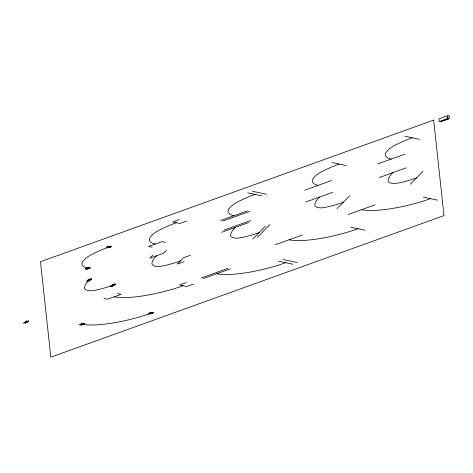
<?xml version="1.0" encoding="UTF-8"?>
<svg xmlns="http://www.w3.org/2000/svg" width="473" height="473" viewBox="0 0 473 473"><rect width="100%" height="100%" fill="white"/><g stroke="black" fill="none" stroke-linecap="round" stroke-linejoin="round"><path stroke-width="0.71" d="M152.98 254.994L149.823 258.193L163.303 253.339L166.455 250.14M252.783 238.977L265.406 226.189M257.277 237.363L269.9 224.569M337.036 208.64L349.653 195.846M410.257 184.251L422.88 171.457M179.486 219.513L172.746 221.943L179.911 223.481L186.652 221.057M220.448 220.572L247.409 210.857M304.701 190.229L331.656 180.52M377.714 163.93L404.675 154.222M222.836 221.08L249.797 211.372M223.818 230.168L250.779 220.459M221.719 232.302L248.674 222.588M305.966 201.959L332.927 192.251M379.192 177.57L406.153 167.862M190.353 255.278L183.619 257.702L177.304 264.1L184.044 261.675M25.335 322.113L26.914 321.539M348.175 214.529L375.136 204.821M275.57 244.647L302.531 234.939M186.303 282.529L179.563 284.953L186.729 286.496L193.469 284.066M200.99 278.065L227.951 268.357M203.378 278.579L230.339 268.871M405.059 136.218L419.403 139.299M332.046 162.511L346.384 165.591M423.317 197.093L437.655 200.174M252.286 191.234L266.624 194.314M247.793 192.854L262.131 195.934M350.718 227.206L365.055 230.286M283.02 259.523L297.357 262.604M278.526 261.137L292.864 264.224M165.615 242.377L162.032 241.608L148.552 246.463L152.14 247.231M117.47 293.573L121.053 294.342L107.572 299.196L103.989 298.428M27.02 321.516L27.079 322.078M25.235 322.16L25.294 322.722M82.267 324.182A67.054 20.83 -21.3 0 0 94.003 324.975A101.299 31.472 -21.3 0 0 133.09 318.701A67.054 20.83 -21.3 0 0 151.1 313.138M114.312 296.766A67.054 20.83 -21.3 0 0 126.049 297.564A101.299 31.472 -21.3 0 0 165.136 291.291A67.054 20.83 -21.3 0 0 183.146 285.727M216.859 273.725A67.054 20.83 -21.3 0 0 228.595 274.517A101.299 31.472 -21.3 0 0 267.683 268.244A67.054 20.83 -21.3 0 0 285.692 262.681M289.05 239.793A67.054 20.83 -21.3 0 0 300.787 240.586A101.299 31.472 -21.3 0 0 339.874 234.312A67.054 20.83 -21.3 0 0 357.884 228.749M361.656 209.675A67.054 20.83 -21.3 0 0 373.392 210.467A101.299 31.472 -21.3 0 0 412.48 204.2A67.054 20.83 -21.3 0 0 430.489 198.63M113.059 285.178A45.461 14.125 -21.3 0 1 95.345 290.215A16.301 5.067 -21.3 0 1 87.446 290.375A20.304 6.309 -21.3 0 1 84.572 287.383A42.812 13.303 -21.3 0 1 89.161 280.04M180.461 260.901A45.461 14.125 -21.3 0 1 162.747 265.944A16.301 5.067 -21.3 0 1 154.848 266.098A20.304 6.309 -21.3 0 1 151.969 263.112A42.812 13.303 -21.3 0 1 156.563 255.763M259.092 232.586A45.461 14.125 -21.3 0 1 241.378 237.623A16.301 5.067 -21.3 0 1 233.485 237.783A20.304 6.309 -21.3 0 1 230.605 234.791A42.812 13.303 -21.3 0 1 235.193 227.448M343.345 202.243A45.461 14.125 -21.3 0 1 325.631 207.28A16.301 5.067 -21.3 0 1 317.732 207.44A20.304 6.309 -21.3 0 1 314.858 204.448A42.812 13.303 -21.3 0 1 319.446 197.105M416.571 177.854A45.461 14.125 -21.3 0 1 398.857 182.897A16.301 5.067 -21.3 0 1 390.958 183.051A20.304 6.309 -21.3 0 1 388.079 180.065A42.812 13.303 -21.3 0 1 392.673 172.716M108.926 246.989A45.461 14.125 -21.3 0 0 91.49 254.604A16.301 5.067 -21.3 0 0 84.153 259.931A20.304 6.309 -21.3 0 0 82.113 264.691A42.812 13.303 -21.3 0 0 87.889 268.303M176.328 222.712A45.461 14.125 -21.3 0 0 158.893 230.333A16.301 5.067 -21.3 0 0 151.555 235.66A20.304 6.309 -21.3 0 0 149.515 240.42A42.812 13.303 -21.3 0 0 155.292 244.033M254.965 194.391A45.461 14.125 -21.3 0 0 237.529 202.012A16.301 5.067 -21.3 0 0 230.191 207.34A20.304 6.309 -21.3 0 0 228.152 212.099A42.812 13.303 -21.3 0 0 233.928 215.712M339.212 164.054A45.461 14.125 -21.3 0 0 321.776 171.669A16.301 5.067 -21.3 0 0 314.439 177.003A20.304 6.309 -21.3 0 0 312.399 181.762A42.812 13.303 -21.3 0 0 318.175 185.375M412.231 137.755A45.461 14.125 -21.3 0 0 394.795 145.377A16.301 5.067 -21.3 0 0 387.458 150.704A20.304 6.309 -21.3 0 0 385.418 155.463A42.812 13.303 -21.3 0 0 391.195 159.076M85.459 268.699L85.359 268.936A2.14 0.662 -21.3 0 0 85.643 269.113A3.352 1.041 -21.3 0 0 86.234 269.155L88.185 268.841A3.352 1.041 -21.3 0 0 89.09 268.563A2.14 0.662 -21.3 0 0 89.905 268.203L90.426 267.677A2.14 0.662 -21.3 0 0 90.136 267.499A3.352 1.041 -21.3 0 0 89.551 267.458L87.6 267.771A3.352 1.041 -21.3 0 0 86.695 268.049A2.27 0.704 -21.3 0 0 85.826 268.428L85.459 268.699M85.944 268.617L85.861 268.806A1.715 0.532 -21.3 0 0 86.092 268.954A2.684 0.834 -21.3 0 0 86.565 268.983L88.126 268.735A2.684 0.834 -21.3 0 0 88.847 268.51A1.715 0.532 -21.3 0 0 89.503 268.226L89.923 267.801A1.715 0.532 -21.3 0 0 89.687 267.659A2.684 0.834 -21.3 0 0 89.22 267.629L87.659 267.878A2.684 0.834 -21.3 0 0 86.937 268.102A1.821 0.568 -21.3 0 0 86.24 268.404L85.944 268.617M86.435 268.54L86.37 268.682A1.283 0.396 -21.3 0 0 86.541 268.794A2.01 0.627 -21.3 0 0 86.896 268.818L88.067 268.629A2.01 0.627 -21.3 0 0 88.611 268.463A1.283 0.396 -21.3 0 0 89.101 268.244L89.415 267.931A1.283 0.396 -21.3 0 0 89.237 267.819A2.01 0.627 -21.3 0 0 88.889 267.795L87.718 267.984A2.01 0.627 -21.3 0 0 87.174 268.15A1.366 0.426 -21.3 0 0 86.654 268.38L86.435 268.54M86.92 268.463L88.906 268.055L86.92 268.463M87.404 268.386L88.398 268.179L87.404 268.386M106.496 247.379L106.39 247.616A2.14 0.662 -21.3 0 0 106.679 247.793A3.352 1.041 -21.3 0 0 107.27 247.834L109.222 247.521A3.352 1.041 -21.3 0 0 110.12 247.243A2.14 0.662 -21.3 0 0 110.942 246.882L111.462 246.356A2.14 0.662 -21.3 0 0 111.173 246.179A3.352 1.041 -21.3 0 0 110.587 246.137L108.636 246.451A3.352 1.041 -21.3 0 0 107.732 246.729A2.27 0.704 -21.3 0 0 106.863 247.107L106.496 247.379M106.981 247.296L106.898 247.491A1.715 0.532 -21.3 0 0 107.129 247.633A2.684 0.834 -21.3 0 0 107.602 247.663L109.162 247.414A2.684 0.834 -21.3 0 0 109.884 247.19A1.715 0.532 -21.3 0 0 110.54 246.906L110.954 246.48A1.715 0.532 -21.3 0 0 110.723 246.338A2.684 0.834 -21.3 0 0 110.256 246.309L108.689 246.557A2.684 0.834 -21.3 0 0 107.974 246.782A1.821 0.568 -21.3 0 0 107.276 247.083L106.981 247.296M107.466 247.219L107.406 247.361A1.283 0.396 -21.3 0 0 107.578 247.474A2.01 0.627 -21.3 0 0 107.933 247.497L109.103 247.308A2.01 0.627 -21.3 0 0 109.647 247.143A1.283 0.396 -21.3 0 0 110.138 246.924L110.451 246.61A1.283 0.396 -21.3 0 0 110.274 246.498A2.01 0.627 -21.3 0 0 109.925 246.474L108.749 246.664A2.01 0.627 -21.3 0 0 108.211 246.829A1.366 0.426 -21.3 0 0 107.69 247.06L107.466 247.219M107.956 247.143L109.943 246.735L107.956 247.143M108.441 247.066L109.434 246.859L108.441 247.066M79.831 324.573L79.73 324.809A2.14 0.662 -21.3 0 0 80.02 324.992A3.352 1.041 -21.3 0 0 80.605 325.028L82.562 324.715A3.352 1.041 -21.3 0 0 83.461 324.437A2.14 0.662 -21.3 0 0 84.283 324.082L84.803 323.55A2.14 0.662 -21.3 0 0 84.513 323.372A3.352 1.041 -21.3 0 0 83.928 323.331L81.971 323.644A3.352 1.041 -21.3 0 0 81.072 323.922A2.27 0.704 -21.3 0 0 80.197 324.307L79.831 324.573M80.321 324.496L80.239 324.685A1.715 0.532 -21.3 0 0 80.469 324.827A2.684 0.834 -21.3 0 0 80.936 324.862L82.503 324.608A2.684 0.834 -21.3 0 0 83.224 324.389A1.715 0.532 -21.3 0 0 83.881 324.1L84.295 323.68A1.715 0.532 -21.3 0 0 84.064 323.532A2.684 0.834 -21.3 0 0 83.597 323.502L82.03 323.751A2.684 0.834 -21.3 0 0 81.309 323.975A1.821 0.568 -21.3 0 0 80.611 324.283L80.321 324.496M80.806 324.413L80.747 324.561A1.283 0.396 -21.3 0 0 80.918 324.667A2.01 0.627 -21.3 0 0 81.273 324.691L82.444 324.502A2.01 0.627 -21.3 0 0 82.982 324.336A1.283 0.396 -21.3 0 0 83.479 324.117L83.786 323.804A1.283 0.396 -21.3 0 0 83.615 323.698A2.01 0.627 -21.3 0 0 83.26 323.674L82.089 323.857A2.01 0.627 -21.3 0 0 81.551 324.029A1.366 0.426 -21.3 0 0 81.025 324.253L80.806 324.413M81.291 324.336L83.283 323.928L81.291 324.336M81.782 324.259L82.775 324.058L81.782 324.259M148.664 313.528L148.563 313.765A2.14 0.662 -21.3 0 0 148.853 313.948A3.352 1.041 -21.3 0 0 149.438 313.983L151.395 313.67A3.352 1.041 -21.3 0 0 152.294 313.392A2.14 0.662 -21.3 0 0 153.116 313.037L153.636 312.511A2.14 0.662 -21.3 0 0 153.347 312.328A3.352 1.041 -21.3 0 0 152.755 312.286L150.804 312.6A3.352 1.041 -21.3 0 0 149.906 312.878A2.27 0.704 -21.3 0 0 149.03 313.262L148.664 313.528M149.149 313.451L149.072 313.64A1.715 0.532 -21.3 0 0 149.302 313.782A2.684 0.834 -21.3 0 0 149.77 313.818L151.336 313.564A2.684 0.834 -21.3 0 0 152.052 313.345A1.715 0.532 -21.3 0 0 152.714 313.055L153.128 312.635A1.715 0.532 -21.3 0 0 152.897 312.487A2.684 0.834 -21.3 0 0 152.424 312.458L150.863 312.706A2.684 0.834 -21.3 0 0 150.142 312.931A1.821 0.568 -21.3 0 0 149.444 313.238L149.149 313.451M149.639 313.368L149.574 313.516A1.283 0.396 -21.3 0 0 149.752 313.623A2.01 0.627 -21.3 0 0 150.101 313.646L151.277 313.457A2.01 0.627 -21.3 0 0 151.815 313.292A1.283 0.396 -21.3 0 0 152.306 313.079L152.619 312.759A1.283 0.396 -21.3 0 0 152.448 312.653A2.01 0.627 -21.3 0 0 152.093 312.629L150.922 312.819A2.01 0.627 -21.3 0 0 150.379 312.984A1.366 0.426 -21.3 0 0 149.858 313.209L149.639 313.368M150.124 313.292L152.111 312.884L150.124 313.292M150.609 313.215L151.608 313.014L150.609 313.215M88.262 280.359L90.154 279.567L88.262 280.359M88.711 280.199L89.657 279.803L88.711 280.199M112.16 285.497L114.052 284.705L112.16 285.497M112.609 285.337L113.555 284.941L112.609 285.337M88.315 279.856L87.452 280.4A3.352 1.041 -21.3 0 0 86.914 280.844A2.14 0.662 -21.3 0 0 86.683 281.216L87.221 281.352A2.27 0.704 -21.3 0 0 88.108 281.104A3.352 1.041 -21.3 0 0 89.001 280.737L90.875 279.673A3.352 1.041 -21.3 0 0 91.407 279.23A2.14 0.662 -21.3 0 0 91.638 278.863L91.047 278.733A2.14 0.662 -21.3 0 0 90.213 278.969A3.352 1.041 -21.3 0 0 89.32 279.336L88.315 279.856M88.486 279.892L87.789 280.329A2.684 0.834 -21.3 0 0 87.363 280.684A1.715 0.532 -21.3 0 0 87.18 280.98L87.611 281.092A1.821 0.568 -21.3 0 0 88.321 280.891A2.684 0.834 -21.3 0 0 89.03 280.595L90.532 279.744A2.684 0.834 -21.3 0 0 90.958 279.389A1.715 0.532 -21.3 0 0 91.141 279.094L90.668 278.993A1.715 0.532 -21.3 0 0 90 279.182A2.684 0.834 -21.3 0 0 89.291 279.478L88.486 279.892M88.652 279.927L88.132 280.258A2.01 0.627 -21.3 0 0 87.812 280.524A1.283 0.396 -21.3 0 0 87.676 280.743L88.002 280.826A1.366 0.426 -21.3 0 0 88.528 280.678A2.01 0.627 -21.3 0 0 89.066 280.454L90.189 279.815A2.01 0.627 -21.3 0 0 90.509 279.549A1.283 0.396 -21.3 0 0 90.645 279.33L90.296 279.253A1.283 0.396 -21.3 0 0 89.793 279.395A2.01 0.627 -21.3 0 0 89.255 279.62L88.652 279.927M112.213 284.994L111.35 285.538A3.352 1.041 -21.3 0 0 110.812 285.982A2.14 0.662 -21.3 0 0 110.581 286.354L111.12 286.49A2.27 0.704 -21.3 0 0 112.006 286.242A3.352 1.041 -21.3 0 0 112.899 285.875L114.773 284.811A3.352 1.041 -21.3 0 0 115.306 284.368A2.14 0.662 -21.3 0 0 115.536 284.001L114.945 283.871A2.14 0.662 -21.3 0 0 114.111 284.107A3.352 1.041 -21.3 0 0 113.218 284.474L112.213 284.994M112.385 285.03L111.687 285.467A2.684 0.834 -21.3 0 0 111.261 285.822A1.715 0.532 -21.3 0 0 111.078 286.118L111.51 286.23A1.821 0.568 -21.3 0 0 112.219 286.029A2.684 0.834 -21.3 0 0 112.929 285.733L114.431 284.882A2.684 0.834 -21.3 0 0 114.856 284.527A1.715 0.532 -21.3 0 0 115.04 284.232L114.567 284.131A1.715 0.532 -21.3 0 0 113.898 284.32A2.684 0.834 -21.3 0 0 113.189 284.616L112.385 285.03M112.55 285.065L112.03 285.396A2.01 0.627 -21.3 0 0 111.711 285.662A1.283 0.396 -21.3 0 0 111.575 285.881L111.9 285.964A1.366 0.426 -21.3 0 0 112.426 285.816A2.01 0.627 -21.3 0 0 112.964 285.591L114.088 284.953A2.01 0.627 -21.3 0 0 114.407 284.687A1.283 0.396 -21.3 0 0 114.543 284.468L114.194 284.391A1.283 0.396 -21.3 0 0 113.691 284.533A2.01 0.627 -21.3 0 0 113.153 284.758L112.55 285.065M433.664 120.118L40.495 261.711L50.824 357.186L443.993 215.593L433.664 120.118M447.298 115.832L438.873 118.865L439.186 121.727L447.612 118.693L447.298 115.832M449.066 115.814L447.387 116.423L447.665 119.019L449.35 118.41L449.066 115.814M448.475 118.427L441.102 121.082L441.167 121.656L448.54 119.001L448.475 118.427M26.855 320.978L25.276 321.551L25.459 323.26L27.038 322.687L26.855 320.978M28.605 320.948L23.65 322.728L23.709 323.29L28.664 321.51L28.605 320.948"/></g></svg>
